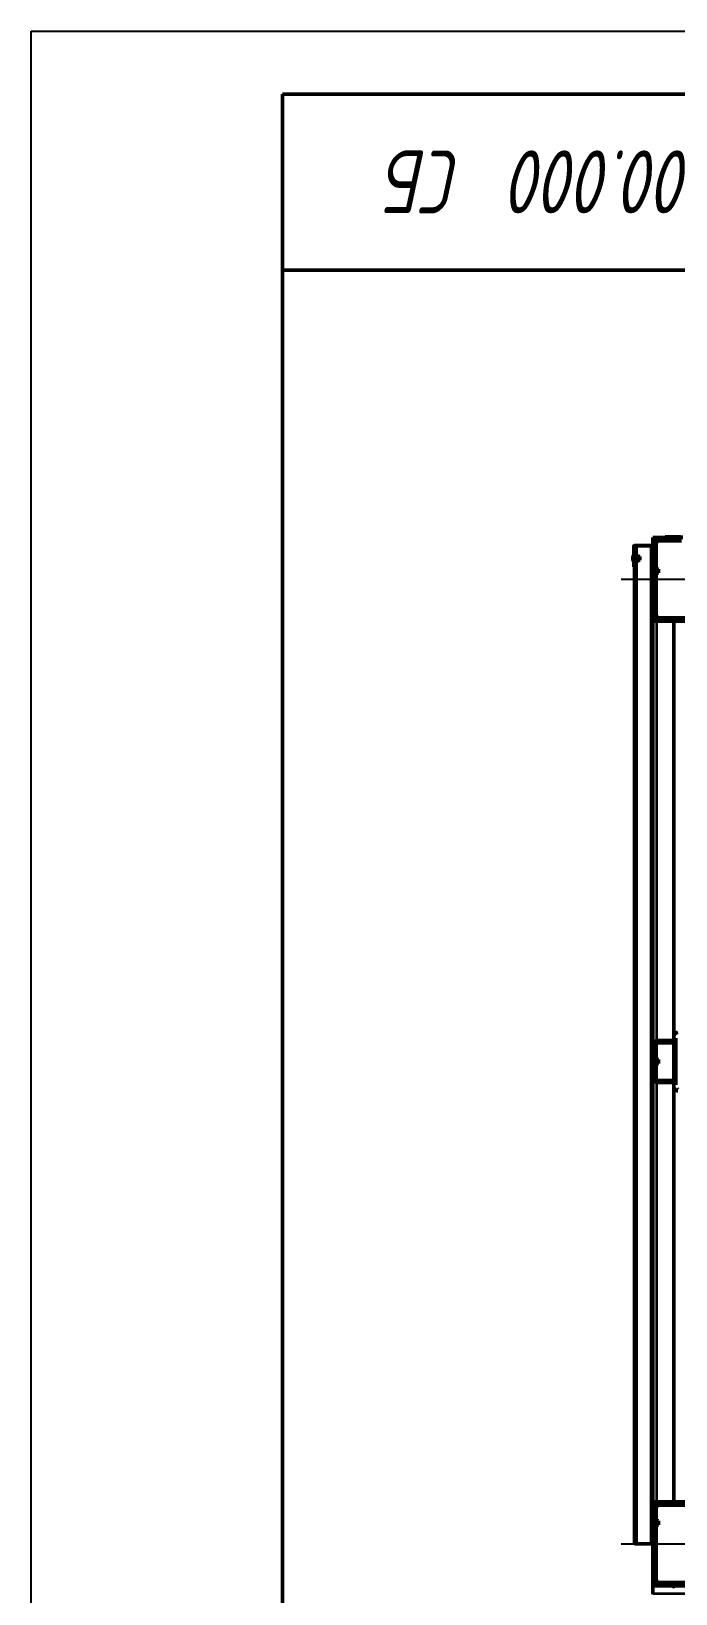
# Model space of a CAD drawing. Header units: millimetres. Extents: x 0 to 25230, y 0 to 17820.
# Drawn here: x 0 to 1538, y 14094 to 17820 of the extents above; entities that cross this region are included whole.
import ezdxf

# ---------------------------------------------------------------- set-up
doc = ezdxf.new("R2010")
doc.units = ezdxf.units.MM
doc.header["$LTSCALE"] = 30
doc.linetypes.add('CHAIN', pattern=[0.7087, 0.4724, -0.0591, 0.1181, -0.0591])
for name, color, linetype, lineweight in [('Видимые тонкие (ГОСТ)', 7, 'Continuous', 35), ('Видимый контур (ГОСТ)', 7, 'Continuous', 50), ('Кромка (ГОСТ)', 7, 'Continuous', 50), ('Обозначение (ГОСТ)', 7, 'Continuous', 25), ('Осевая линия (ГОСТ)', 7, 'Continuous', 25), ('Штриховка (ГОСТ)', 7, 'Continuous', 18), ('Эскизная геометрия (ГОСТ)', 7, 'Continuous', 50)]:
    doc.layers.add(name, color=color, linetype=linetype, lineweight=lineweight)
doc.styles.add('Стиль текста110', font='GOST Common Italic.ttf', dxfattribs={"width": 0.8})
pattern_1 = [(30, (0, 0), (-47.62503, 82.4889), [])]
pattern_2 = [(135.0002, (0, 0), (-67.3517, -67.35217), [])]
pattern_3 = [(60, (0, 0), (-82.4889, 47.62503), [])]

# ---------------------------------------------------------------- blocks, each defined once
blk = doc.blocks.new('ГОСТ - Доп. графы 3')
at = {"layer": 'Эскизная геометрия (ГОСТ)'}
for p, q in [((0, 0), (70, 0)), ((70, 0), (70, -14)), ((70, -14), (0, -14))]:
    blk.add_line(p, q, dxfattribs=at)
at = {"layer": 'Обозначение (ГОСТ)', "style": 'Стиль текста110', "width": 0.8}
for tag, p in [('ОБОЗНАЧЕНИЕ_003', (14.22, -4.47)), ('ОБОЗНАЧЕНИЕ_002', (50.39, -4.47)), ('ОБОЗНАЧЕНИЕ_001', (62.53, -4.47))]:
    blk.add_attdef(tag, p, '', height=5, rotation=180, dxfattribs=at)
blk = doc.blocks.new('Рамки ГОСТ_ граница 594x841_2')
at = {"layer": 'Кромка (ГОСТ)', "lineweight": 25}
for p, q in [((0, 0), (0, 594)), ((0, 594), (841, 594))]:
    blk.add_line(p, q, dxfattribs=at)
at = {"layer": 'Кромка (ГОСТ)'}
for p, q in [((836, 589), (20, 589)), ((20, 589), (20, 5))]:
    blk.add_line(p, q, dxfattribs=at)

msp = doc.modelspace()

# ---------------------------------------------------------------- hatches: boundary and pattern name
at = {"layer": 'Штриховка (ГОСТ)'}
h = msp.add_hatch(dxfattribs=at)
h.set_pattern_fill('ANSI31', color=256, scale=762, angle=-14.9999778, style=0)
h.set_pattern_definition(pattern_1)
edge = h.paths.add_edge_path()
edge.add_line((1439.3679, 16592.9985), (1440.0679, 16592.9985))
edge.add_line((1440.0679, 16592.9985), (1481.3679, 16592.9985))
edge.add_ellipse((1481.3679, 16591.9985), major_axis=(1, 0), ratio=1, start_angle=0, end_angle=90, ccw=False)
edge.add_line((1482.3679, 16591.9985), (1482.3679, 16512.9985))
edge.add_line((1482.3679, 16512.9985), (1483.0679, 16512.9985))
edge.add_line((1483.0679, 16512.9985), (1483.0679, 16591.9985))
edge.add_ellipse((1481.3679, 16591.9985), major_axis=(0, 1.7), ratio=1, start_angle=270, end_angle=360)
edge.add_line((1481.3679, 16593.6985), (1439.3679, 16593.6985))
edge.add_ellipse((1439.3679, 16591.9985), major_axis=(-1.7, 0), ratio=1, start_angle=270, end_angle=360)
edge.add_line((1437.6679, 16591.9985), (1437.6679, 16571.2535))
edge.add_line((1437.6679, 16571.2535), (1437.6679, 16566.1985))
edge.add_ellipse((1438.4679, 16566.1985), major_axis=(-0.7937, 0.1), ratio=1, start_angle=7.1807558, end_angle=90)
edge.add_line((1438.3679, 16565.4048), (1438.3679, 16591.9985))
edge.add_ellipse((1439.3679, 16591.9985), major_axis=(0, 1), ratio=1, start_angle=0, end_angle=90, ccw=False)
h = msp.add_hatch(dxfattribs=at)
h.set_pattern_fill('ANSI31', color=256, scale=762, angle=14.9999778, style=0)
h.set_pattern_definition(pattern_3)
h.paths.add_polyline_path([(1440.0679, 16592.9985), (1439.3679, 16592.9985), (1439.3679, 16565.3985), (1440.0679, 16565.3985)])
h = msp.add_hatch(dxfattribs=at)
h.set_pattern_fill('ANSI31', color=256, scale=762, angle=105.0002455, style=0)
h.set_pattern_definition([(150.00025, (0, 0), (-47.62465, -82.4891), [])])
edge = h.paths.add_edge_path()
edge.add_ellipse((1499.0679, 16428.9985), major_axis=(0, -16), ratio=1, start_angle=270, end_angle=360)
edge.add_line((1499.0679, 16412.9985), (1667.0679, 16412.9985))
edge.add_ellipse((1667.0679, 16428.9985), major_axis=(16, 0), ratio=1, start_angle=270, end_angle=360)
edge.add_line((1683.0679, 16428.9985), (1683.0679, 16596.9985))
edge.add_ellipse((1667.0679, 16596.9985), major_axis=(0, 16), ratio=1, start_angle=270, end_angle=360)
edge.add_line((1667.0679, 16612.9985), (1559.9679, 16612.9985))
edge.add_line((1559.9679, 16612.9985), (1555.1679, 16612.9985))
edge.add_line((1555.1679, 16612.9985), (1499.0679, 16612.9985))
edge.add_ellipse((1499.0679, 16596.9985), major_axis=(-16, 0), ratio=1, start_angle=270, end_angle=360)
edge.add_line((1483.0679, 16596.9985), (1483.0679, 16591.9985))
edge.add_line((1483.0679, 16591.9985), (1483.0679, 16512.9985))
edge.add_line((1483.0679, 16512.9985), (1483.0679, 16428.9985))
edge = h.paths.add_edge_path(flags=0)
edge.add_ellipse((1667.0679, 16596.9985), major_axis=(8, 0), ratio=1, start_angle=0, end_angle=90)
edge.add_line((1667.0679, 16604.9985), (1563.4818, 16604.9985))
edge.add_line((1563.4818, 16604.9985), (1563.5115, 16606.3985))
edge.add_line((1563.5115, 16606.3985), (1551.6243, 16606.3985))
edge.add_line((1551.6243, 16606.3985), (1551.654, 16604.9985))
edge.add_line((1551.654, 16604.9985), (1499.0679, 16604.9985))
edge.add_ellipse((1499.0679, 16596.9985), major_axis=(0, 8), ratio=1, start_angle=0, end_angle=90)
edge.add_line((1491.0679, 16596.9985), (1491.0679, 16428.9985))
edge.add_ellipse((1499.0679, 16428.9985), major_axis=(-8, 0), ratio=1, start_angle=0, end_angle=90)
edge.add_line((1499.0679, 16420.9985), (1667.0679, 16420.9985))
edge.add_ellipse((1667.0679, 16428.9985), major_axis=(0, -8), ratio=1, start_angle=0, end_angle=90)
edge.add_line((1675.0679, 16428.9985), (1675.0679, 16596.9985))
h = msp.add_hatch(dxfattribs=at)
h.set_pattern_fill('ANSI31', color=256, scale=762, angle=90.0002105, style=0)
h.set_pattern_definition(pattern_2)
edge = h.paths.add_edge_path()
edge.add_line((1549.3129, 16614.3985), (1513.0679, 16614.3985))
edge.add_line((1513.0679, 16614.3985), (1513.0679, 16613.6985))
edge.add_line((1513.0679, 16613.6985), (1555.1616, 16613.6985))
edge.add_ellipse((1554.3679, 16613.5985), major_axis=(0.8, 0), ratio=1, start_angle=7.1807558, end_angle=90)
edge.add_line((1554.3679, 16614.3985), (1549.3129, 16614.3985))
h = msp.add_hatch(dxfattribs=at)
h.set_pattern_fill('ANSI31', color=256, scale=762, angle=-14.9999778, style=0)
h.set_pattern_definition(pattern_1)
edge = h.paths.add_edge_path()
edge.add_line((1437.6679, 16554.7435), (1437.6679, 16542.9985))
edge.add_line((1437.6679, 16542.9985), (1438.3679, 16542.9985))
edge.add_line((1438.3679, 16542.9985), (1438.3679, 16560.5922))
edge.add_ellipse((1438.4679, 16559.7985), major_axis=(0, 0.8), ratio=1, start_angle=7.1807558, end_angle=90)
edge.add_line((1437.6679, 16559.7985), (1437.6679, 16554.7435))
h = msp.add_hatch(dxfattribs=at)
h.set_pattern_fill('ANSI31', color=256, scale=762, angle=14.9999778, style=0)
h.set_pattern_definition(pattern_3)
h.paths.add_polyline_path([(1439.3679, 16560.5985), (1439.3679, 14212.9985), (1440.0679, 14212.9985), (1440.0679, 16560.5985)])
h = msp.add_hatch(dxfattribs=at)
h.set_pattern_fill('ANSI31', color=256, scale=762, angle=-14.9999778, style=0)
h.set_pattern_definition(pattern_1)
edge = h.paths.add_edge_path()
edge.add_line((1543.0679, 15293.2104), (1623.0679, 15293.2104))
edge.add_ellipse((1623.0679, 15307.1681), major_axis=(0, -13.9576), ratio=0.716455249, start_angle=0, end_angle=90)
edge.add_line((1633.0679, 15307.1681), (1633.0679, 15418.8289))
edge.add_ellipse((1623.0679, 15418.8289), major_axis=(0, 13.9576), ratio=0.716455249, start_angle=270, end_angle=360)
edge.add_line((1623.0679, 15432.7865), (1543.0679, 15432.7865))
edge.add_ellipse((1543.0679, 15418.8289), major_axis=(0, 13.9576), ratio=0.716455249, start_angle=0, end_angle=90)
edge.add_line((1533.0679, 15418.8289), (1533.0679, 15412.9985))
edge.add_line((1533.0679, 15412.9985), (1533.0679, 15407.9985))
edge.add_line((1533.0679, 15407.9985), (1533.0679, 15317.9985))
edge.add_line((1533.0679, 15317.9985), (1533.0679, 15312.9985))
edge.add_line((1533.0679, 15312.9985), (1533.0679, 15307.1681))
edge.add_ellipse((1543.0679, 15307.1681), major_axis=(0, -13.9576), ratio=0.716455249, start_angle=270, end_angle=360)
edge = h.paths.add_edge_path(flags=0)
edge.add_ellipse((1543.0679, 15307.1681), major_axis=(0, 6.9788), ratio=0.716455249, start_angle=90, end_angle=180)
edge.add_line((1543.0679, 15300.1893), (1623.0679, 15300.1893))
edge.add_ellipse((1623.0679, 15307.1681), major_axis=(0, 6.9788), ratio=0.716455249, start_angle=180, end_angle=270)
edge.add_line((1628.0679, 15307.1681), (1628.0679, 15418.8289))
edge.add_ellipse((1623.0679, 15418.8289), major_axis=(0, -6.9788), ratio=0.716455249, start_angle=90, end_angle=180)
edge.add_line((1623.0679, 15425.8077), (1543.0679, 15425.8077))
edge.add_ellipse((1543.0679, 15418.8289), major_axis=(0, -6.9788), ratio=0.716455249, start_angle=180, end_angle=270)
edge.add_line((1538.0679, 15418.8289), (1538.0679, 15307.1681))
h = msp.add_hatch(dxfattribs=at)
h.set_pattern_fill('ANSI31', color=256, scale=762, angle=90.0002105, style=0)
h.set_pattern_definition(pattern_2)
edge = h.paths.add_edge_path()
edge.add_line((1495.0679, 15407.9985), (1533.0679, 15407.9985))
edge.add_line((1533.0679, 15407.9985), (1533.0679, 15412.9985))
edge.add_line((1533.0679, 15412.9985), (1495.0679, 15412.9985))
edge.add_ellipse((1495.0679, 15400.9985), major_axis=(-12, 0), ratio=1, start_angle=270, end_angle=360)
edge.add_line((1483.0679, 15400.9985), (1483.0679, 15324.9985))
edge.add_ellipse((1495.0679, 15324.9985), major_axis=(0, -12), ratio=1, start_angle=270, end_angle=360)
edge.add_line((1495.0679, 15312.9985), (1533.0679, 15312.9985))
edge.add_line((1533.0679, 15312.9985), (1533.0679, 15317.9985))
edge.add_line((1533.0679, 15317.9985), (1495.0679, 15317.9985))
edge.add_ellipse((1495.0679, 15324.9985), major_axis=(-7, 0), ratio=1, start_angle=0, end_angle=90, ccw=False)
edge.add_line((1488.0679, 15324.9985), (1488.0679, 15400.9985))
edge.add_ellipse((1495.0679, 15400.9985), major_axis=(0, 7), ratio=1, start_angle=0, end_angle=90, ccw=False)
h = msp.add_hatch(dxfattribs=at)
h.set_pattern_fill('ANSI31', color=256, scale=762, angle=75.0001754, style=0)
h.set_pattern_definition([(120.0002, (0, 0), (-82.4888, -47.62525), [])])
edge = h.paths.add_edge_path()
edge.add_ellipse((1667.0679, 14128.9985), major_axis=(16, 0), ratio=1, start_angle=270, end_angle=360)
edge.add_line((1683.0679, 14128.9985), (1683.0679, 14296.9985))
edge.add_ellipse((1667.0679, 14296.9985), major_axis=(0, 16), ratio=1, start_angle=270, end_angle=360)
edge.add_line((1667.0679, 14312.9985), (1499.0679, 14312.9985))
edge.add_ellipse((1499.0679, 14296.9985), major_axis=(-16, 0), ratio=1, start_angle=270, end_angle=360)
edge.add_line((1483.0679, 14296.9985), (1483.0679, 14128.9985))
edge.add_ellipse((1499.0679, 14128.9985), major_axis=(0, -16), ratio=1, start_angle=270, end_angle=360)
edge.add_line((1499.0679, 14112.9985), (1667.0679, 14112.9985))
edge = h.paths.add_edge_path(flags=0)
edge.add_line((1491.0679, 14128.9985), (1491.0679, 14296.9985))
edge.add_ellipse((1499.0679, 14296.9985), major_axis=(0, 8), ratio=1, start_angle=0, end_angle=90, ccw=False)
edge.add_line((1499.0679, 14304.9985), (1667.0679, 14304.9985))
edge.add_ellipse((1667.0679, 14296.9985), major_axis=(8, 0), ratio=1, start_angle=0, end_angle=90, ccw=False)
edge.add_line((1675.0679, 14296.9985), (1675.0679, 14128.9985))
edge.add_ellipse((1667.0679, 14128.9985), major_axis=(0, -8), ratio=1, start_angle=0, end_angle=90, ccw=False)
edge.add_line((1667.0679, 14120.9985), (1499.0679, 14120.9985))
edge.add_ellipse((1499.0679, 14128.9985), major_axis=(-8, 0), ratio=1, start_angle=0, end_angle=90, ccw=False)

# ---------------------------------------------------------------- linework, layer by layer
at = {"layer": 'Видимые тонкие (ГОСТ)'}
for p, q in [((1444.0382, 16592.9985), (1444.0382, 16565.3985)), ((1478.7005, 16592.9985), (1478.7005, 14212.9985)), ((1438.4679, 16565.3985), (1438.4679, 16560.5985)), ((1444.0382, 16560.5985), (1444.0382, 14212.9985)), ((1493.0679, 15412.8306), (1493.0679, 16412.9985)), ((1493.0679, 15368.6617), (1493.0679, 15407.7067)), ((1493.0679, 15318.2903), (1493.0679, 15357.3352)), ((1493.0679, 14312.9985), (1493.0679, 15313.1663)), ((1483.0679, 14094.7985), (6483.0679, 14094.7985))]:
    msp.add_line(p, q, dxfattribs=at)
at = {"layer": 'Видимый контур (ГОСТ)'}
for p, q in [((1437.6679, 16591.9985), (1437.6679, 16571.2535)), ((1438.3679, 16565.4048), (1438.3679, 16591.9985)), ((1481.3679, 16593.6985), (1439.3679, 16593.6985)), ((1440.0679, 16592.9985), (1439.3679, 16592.9985)), ((1439.3679, 16592.9985), (1439.3679, 16565.3985)), ((1439.3679, 16592.9985), (1481.3679, 16592.9985)), ((1440.0679, 16565.3985), (1440.0679, 16592.9985)), ((1482.3679, 16591.9985), (1482.3679, 16512.9985)), ((1483.0679, 16592.9985), (1482.7427, 16592.9985)), ((1483.0679, 16596.9985), (1483.0679, 16612.9985)), ((1483.0679, 16612.9985), (1499.0679, 16612.9985)), ((1483.0679, 16596.9985), (1483.0679, 16428.9985)), ((1483.0679, 16512.9985), (1483.0679, 16591.9985)), ((1491.0679, 16428.9985), (1491.0679, 16596.9985)), ((1555.1679, 16612.9985), (1499.0679, 16612.9985)), ((1499.0679, 16604.9985), (1551.654, 16604.9985)), ((1549.3129, 16614.3985), (1513.0679, 16614.3985)), ((1513.0679, 16614.3985), (1513.0679, 16613.6985)), ((1513.0679, 16613.6985), (1555.1616, 16613.6985)), ((1437.6679, 16554.7435), (1437.6679, 16571.2535)), ((1437.6679, 16554.7435), (1437.6679, 16542.9985)), ((1438.3679, 16542.9985), (1438.3679, 16560.5922)), ((1438.4679, 16565.3985), (1445.6679, 16565.3985)), ((1438.4679, 16560.5985), (1445.6679, 16560.5985)), ((1439.3679, 16560.5985), (1439.3679, 14212.9985)), ((1440.0679, 14212.9985), (1440.0679, 16560.5985)), ((1445.6679, 16557.0549), (1445.6679, 16568.9421)), ((1452.6879, 16558.4582), (1452.6879, 16567.5387)), ((1437.6679, 16542.9985), (1438.3679, 16542.9985)), ((1482.3679, 16512.9985), (1483.0679, 16512.9985)), ((1496.6879, 16528.4582), (1496.6879, 16537.5387)), ((1483.0679, 16428.9985), (1483.0679, 15400.9985)), ((1493.0679, 16412.9985), (1483.0679, 16412.9985)), ((1488.0679, 16417.3795), (1488.0679, 16412.9985)), ((1493.0679, 16412.9985), (1499.0679, 16412.9985)), ((1667.0679, 16420.9985), (1499.0679, 16420.9985)), ((1499.0679, 16412.9985), (1667.0679, 16412.9985)), ((1533.0679, 15425.8077), (1533.0679, 16412.9985)), ((1483.0679, 15400.9985), (1483.0679, 15324.9985)), ((1488.0679, 15324.9985), (1488.0679, 15400.9985)), ((1533.0679, 15412.9985), (1495.0679, 15412.9985)), ((1495.0679, 15407.9985), (1533.0679, 15407.9985)), ((1533.0679, 15418.8289), (1533.0679, 15425.8077)), ((1533.0679, 15418.8289), (1533.0679, 15307.1681)), ((1533.0679, 15407.9985), (1533.0679, 15412.9985)), ((1538.0679, 15307.1681), (1538.0679, 15418.8289)), ((1488.0679, 15365.3985), (1489.6679, 15365.3985)), ((1488.0679, 15360.5985), (1489.6679, 15360.5985)), ((1489.6679, 15357.0549), (1489.6679, 15368.9421)), ((1496.6879, 15358.4582), (1496.6879, 15367.5387)), ((1483.0679, 15324.9985), (1483.0679, 14296.9985)), ((1533.0679, 15317.9985), (1495.0679, 15317.9985)), ((1533.0679, 15312.9985), (1533.0679, 15317.9985)), ((1495.0679, 15312.9985), (1533.0679, 15312.9985)), ((1533.0679, 14312.9985), (1533.0679, 15307.1681)), ((1493.0679, 14312.9985), (1483.0679, 14312.9985)), ((1488.0679, 14312.9985), (1488.0679, 14308.6174)), ((1493.0679, 14312.9985), (1499.0679, 14312.9985)), ((1667.0679, 14312.9985), (1499.0679, 14312.9985)), ((1483.0679, 14296.9985), (1483.0679, 14128.9985)), ((1491.0679, 14128.9985), (1491.0679, 14296.9985)), ((1499.0679, 14304.9985), (1667.0679, 14304.9985)), ((1496.6879, 14258.4582), (1496.6879, 14267.5387)), ((1439.3679, 14212.9985), (1440.0679, 14212.9985)), ((1444.0382, 14212.9985), (1440.0679, 14212.9985)), ((1478.7005, 14212.9985), (1444.0382, 14212.9985)), ((1478.7005, 14212.9985), (1483.0679, 14212.9985)), ((1483.0679, 14112.9985), (1483.0679, 14128.9985)), ((1483.0679, 14112.9985), (1483.0679, 14094.7985)), ((1483.0679, 14112.9985), (1499.0679, 14112.9985)), ((1483.0679, 14092.9985), (1483.0679, 14094.7985)), ((1667.0679, 14120.9985), (1499.0679, 14120.9985)), ((1499.0679, 14112.9985), (1667.0679, 14112.9985))]:
    msp.add_line(p, q, dxfattribs=at)
for centre, radius, start, end in [((1439.3679, 16591.9985), 1.7, 90, 180), ((1439.3679, 16591.9985), 1, 90, 180), ((1481.3679, 16591.9985), 1.7, 0, 90), ((1481.3679, 16591.9985), 1, 0, 90), ((1499.0679, 16596.9985), 16, 90, 180), ((1499.0679, 16596.9985), 8, 90, 180), ((1451.0588, 16562.9985), 15.7309, 148.3476918, 211.6523082), ((1438.4679, 16566.1985), 0.8, 180, 270), ((1438.4679, 16559.7985), 0.8, 90, 180), ((1446.0184, 16552.4358), 16.51, 66.1737336, 91.2166038), ((1446.0184, 16573.5612), 16.51, 268.7833962, 293.8262664), ((1490.0184, 16522.4358), 16.51, 66.1737336, 86.3555398), ((1490.0184, 16543.5612), 16.51, 273.6444602, 293.8262664), ((1499.0679, 16428.9985), 16, 180, 270), ((1499.0679, 16428.9985), 8, 180, 270), ((1495.0679, 15400.9985), 12, 90, 180), ((1495.0679, 15400.9985), 7, 90, 180), ((1490.0184, 15352.4358), 16.51, 66.1737336, 91.2166038), ((1490.0184, 15373.5612), 16.51, 268.7833962, 293.8262664), ((1495.0679, 15324.9985), 12, 180, 270), ((1495.0679, 15324.9985), 7, 180, 270), ((1499.0679, 14296.9985), 16, 90, 180), ((1499.0679, 14296.9985), 8, 90, 180), ((1490.0184, 14252.4358), 16.51, 66.1737336, 86.3555398), ((1490.0184, 14273.5612), 16.51, 273.6444602, 293.8262664), ((1499.0679, 14128.9985), 16, 180, 270), ((1499.0679, 14128.9985), 8, 180, 270), ((1533.0679, 14117.9985), 5.85, 238.7267022, 301.2732978)]:
    msp.add_arc(centre, radius, start, end, dxfattribs=at)
for centre, major_axis, ratio, start_param, end_param in [((1543.0679, 15418.8289), (0, 13.9576), 0.716455249, 0, 1.570796327), ((1543.0679, 15425.8077), (10, 0), 0.697880295, 1.570796327, 3.141592654), ((1543.0679, 15307.1681), (0, -13.9576), 0.716455249, 4.71238898, 6.283185307)]:
    msp.add_ellipse(centre, major_axis=major_axis, ratio=ratio, start_param=start_param, end_param=end_param, dxfattribs=at)
for points, weights in [([(1533.0679, 14110.4929), (1530.7621, 14111.8242), (1528.7281, 14112.9985)], [1, 1.10503547089, 1.06744118418]), ([(1537.4076, 14112.9985), (1535.3737, 14111.8242), (1533.0679, 14110.4929)], [1.06744118418, 1.10503547089, 1])]:
    msp.add_rational_spline(points, weights, degree=2, dxfattribs=at)
at = {"layer": 'Осевая линия (ГОСТ)', "linetype": 'CHAIN', "ltscale": 11.993792}
for p, q in [((1408.0679, 16512.9985), (10888.0679, 16512.9985)), ((1408.0679, 14212.9985), (10888.0679, 14212.9985))]:
    msp.add_line(p, q, dxfattribs=at)

# ---------------------------------------------------------------- block references
at = {"xscale": 30, "yscale": 30, "zscale": 30}
msp.add_blockref('Рамки ГОСТ_ граница 594x841_2', (0, 0), dxfattribs=at)
msp.add_blockref('ГОСТ - Доп. графы 3', (600, 17670), dxfattribs=at).add_auto_attribs({'ОБОЗНАЧЕНИЕ_001': 'МТМ ', 'ОБОЗНАЧЕНИЕ_002': '1565.00.00.000 ', 'ОБОЗНАЧЕНИЕ_003': 'СБ'})

doc.saveas('drawing.dxf')
